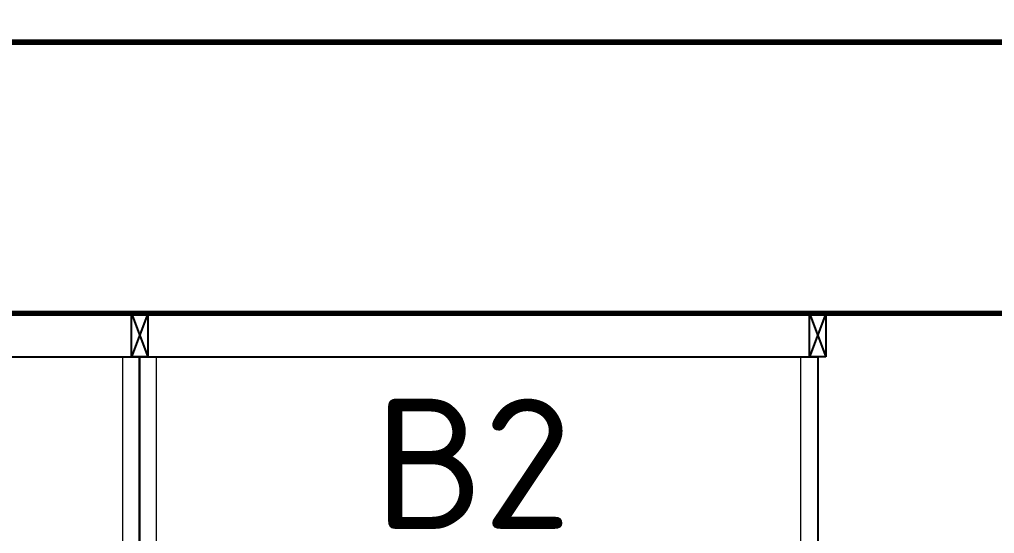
# Model space of a CAD drawing. Extents: x 2032930 to 2119419, y 2254097 to 2318481.
# Drawn here: x 2087953 to 2089750, y 2294914 to 2295861 of the extents above; entities that cross this region are included whole.
import ezdxf
from ezdxf.enums import TextEntityAlignment as Align

# ---------------------------------------------------------------- set-up
doc = ezdxf.new("R2010")
doc.units = 0
doc.header["$LTSCALE"] = 50
doc.layers.add('Стены обмер', color=250, linetype='CONTINUOUS', lineweight=20)
for name, color, linetype in [('ТО_ТП', 6, 'CONTINUOUS'), ('ТО_ТП_JDA', 6, 'CONTINUOUS'), ('ТО_ТП_ТЕКСТ JDA', 7, 'CONTINUOUS')]:
    doc.layers.add(name, color=color, linetype=linetype)
doc.styles.get("Standard").update_dxf_attribs({"font": 'isocpeur.ttf'})

# ---------------------------------------------------------------- blocks, each defined once
blk = doc.blocks.new('В2 стеллаж 400')
at = {"layer": 'ТО_ТП', "color": 212, "lineweight": 5}
for p, q in [((-1233.948763072374, -480.0000075333228), (-1233.948763072374, -80.00000753332279)), ((-46.05122421460692, -480.0000075333228), (-46.05122421460692, -80.00000753332279))]:
    blk.add_line(p, q, dxfattribs=at)
at = {"layer": 'ТО_ТП_JDA'}
blk.add_lwpolyline([(-14.9999936434906, -480.0000075333228), (-1264.999993643491, -480.0000075333228), (-1264.999993643491, -80.00000753332279), (-14.9999936434906, -80.00000753332279)], close=True, dxfattribs=at)
at = {"layer": 'ТО_ТП_ТЕКСТ JDA', "lineweight": 40}
blk.add_text('В2', height=240, dxfattribs=at).set_placement((-650.6642983949278, -396.9561299513498), align=Align.CENTER)
blk = doc.blocks.new('СБ Стойка H1700')
at = {"layer": 'ТО_ТП', "color": 212}
for p, q in [((-30, 0), (0, -80)), ((0, 0), (-30, -80))]:
    blk.add_line(p, q, dxfattribs=at)
blk.add_lwpolyline([(0, -80), (-30, -80), (-30, 0), (0, 0)], close=True, dxfattribs=at)
blk = doc.blocks.new('*U274')
at = {"layer": 'ТО_ТП'}
for p in [(-1249.999998537274, 5.516620149137452e-06), (0, 0), (0, 0), (0, 0), (-1249.999993643491, -7.533468306064606e-06)]:
    blk.add_blockref('СБ Стойка H1700', p, dxfattribs=at)
at = {"layer": 'ТО_ТП', "linetype": 'ByBlock'}
blk.add_blockref('В2 стеллаж 400', (0, 0), dxfattribs=at)

msp = doc.modelspace()

# ---------------------------------------------------------------- linework, layer by layer
at = {"layer": 'Стены обмер', "color": 7, "const_width": 10}
msp.add_lwpolyline([(2067508.700857362, 2305552.033810792), (2067076.608178864, 2305552.033810792), (2074448.592707726, 2305552.033810792), (2074593.142667039, 2306052.726098981), (2074674.702289553, 2305160.753384768), (2074750.262338377, 2305552.033810792), (2082063.719613886, 2305552.033810792), (2081286.700857362, 2305552.033810792), (2081286.700857362, 2298732.033810792), (2080786.700857362, 2298732.033810792), (2080786.700857362, 2297505.831067562), (2082973.204100554, 2295319.327824369), (2084209.456482199, 2295319.32782437), (2084209.456482199, 2295819.32782437), (2093638.204100554, 2295819.32782437), (2093638.204100554, 2296493.741559206), (2093638.204100554, 2289063.052994518), (2093909.525643391, 2288955.850134221), (2093375.625353387, 2288862.226608725), (2093638.204100554, 2288766.432143324), (2093638.204100554, 2281381.570626077), (2093638.204100554, 2282004.32782437), (2067508.700857362, 2282004.32782437)], close=True, dxfattribs=at)
at = {"layer": 'Стены обмер', "color": 7}
msp.add_lwpolyline([(2085193.204100554, 2295319.32782437, 10, 10, 0), (2090723.204100554, 2295319.32782437, 10, 10, 0), (2090723.204100554, 2294159.32782437, 10, 10, 0), (2090803.204100554, 2294159.32782437, 10, 10, 0), (2090803.204100554, 2290759.32782437, 10, 10, 0), (2091938.204100554, 2290759.32782437, 10, 10, 0), (2091938.204100554, 2289014.32782437, 0, 0, 0), (2091938.204100554, 2289014.32782437, 10, 10, 0), (2088468.204100554, 2289014.32782437, 10, 10, 0), (2088468.204100554, 2290874.32782437, 10, 10, 0), (2087598.204100554, 2290874.32782437, 10, 10, 0), (2087598.204100554, 2282914.32782437, 10, 10, 0), (2085438.204100554, 2282914.32782437, 10, 10, 0)], format="xyseb", dxfattribs=at)

# ---------------------------------------------------------------- block references
at = {"layer": 'ТО_ТП'}
for p in [(2088189.608078798, 2295319.327818853), (2089439.608078798, 2295319.327818853)]:
    msp.add_blockref('*U274', p, dxfattribs=at)

doc.saveas('drawing.dxf')
